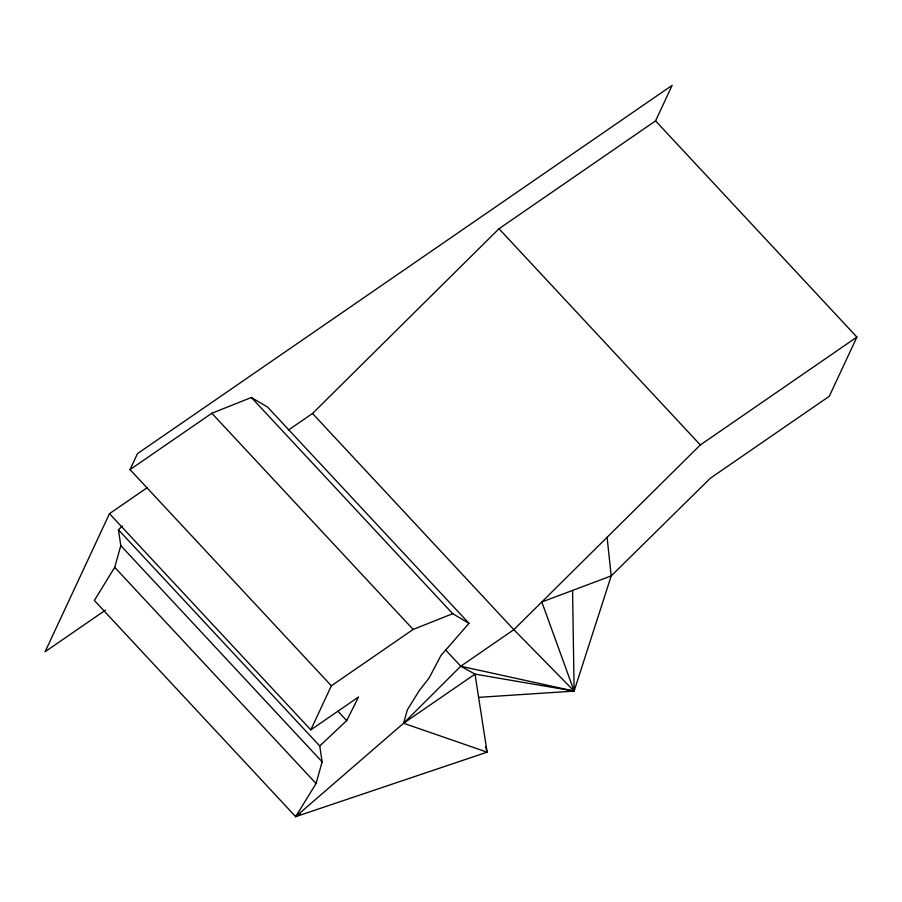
<?xml version="1.0" encoding="UTF-8"?>
<svg xmlns="http://www.w3.org/2000/svg" width="902" height="902" viewBox="0 0 902 902"><rect width="100%" height="100%" fill="white"/><g stroke="black" fill="none" stroke-linecap="round" stroke-linejoin="round"><path stroke-width="1.35" d="M445.43 649.756L460.764 666.228L475.016 674.132L487.103 752.167L295.664 816.66L94.338 600.461L114.723 567.335L120.812 545.631L118.41 529.778L122.401 526.024M300.591 813.999L295.664 816.66L316.061 783.534L322.138 761.829L319.736 745.977L118.41 529.778M295.664 816.66L403.577 723.246L407.377 709.829L419.193 690.695L429.16 677.921L440.909 655.562L468.984 623.35L267.657 407.163L251.387 397.489L211.846 413.251L130.035 469.604L331.361 685.802L310.807 729.865L109.48 513.666L147.015 487.813M478.725 697.359L574.123 691.101L611.218 575.916L607.08 537.299M109.48 513.666L45.1 651.74L105.41 610.192M130.035 469.604L137.476 453.638L672.148 85.34L655.574 120.879L498.986 228.747L312.52 413.477L288.279 430.164M655.574 120.879L856.9 337.077L829.288 396.282L710.404 478.173L611.218 575.916L541.82 601.961L574.123 691.101L475.016 674.132L403.577 723.246L487.103 752.167L485.704 746.721M319.736 745.977L346.695 720.619L358.579 696.964L310.807 729.865M403.577 723.246L460.764 666.228L513.847 629.664L700.313 444.945L856.9 337.077M331.361 685.802L413.172 629.438L452.714 613.687L468.984 623.35M460.764 666.228L574.123 691.101L572.578 590.415M574.123 691.101L513.847 629.664L312.52 413.477M498.986 228.747L700.313 444.945M251.387 397.489L452.714 613.687M211.846 413.251L413.172 629.438M338.058 711.351L346.695 720.619M120.812 545.631L322.138 761.829M114.723 567.335L316.061 783.534"/></g></svg>
